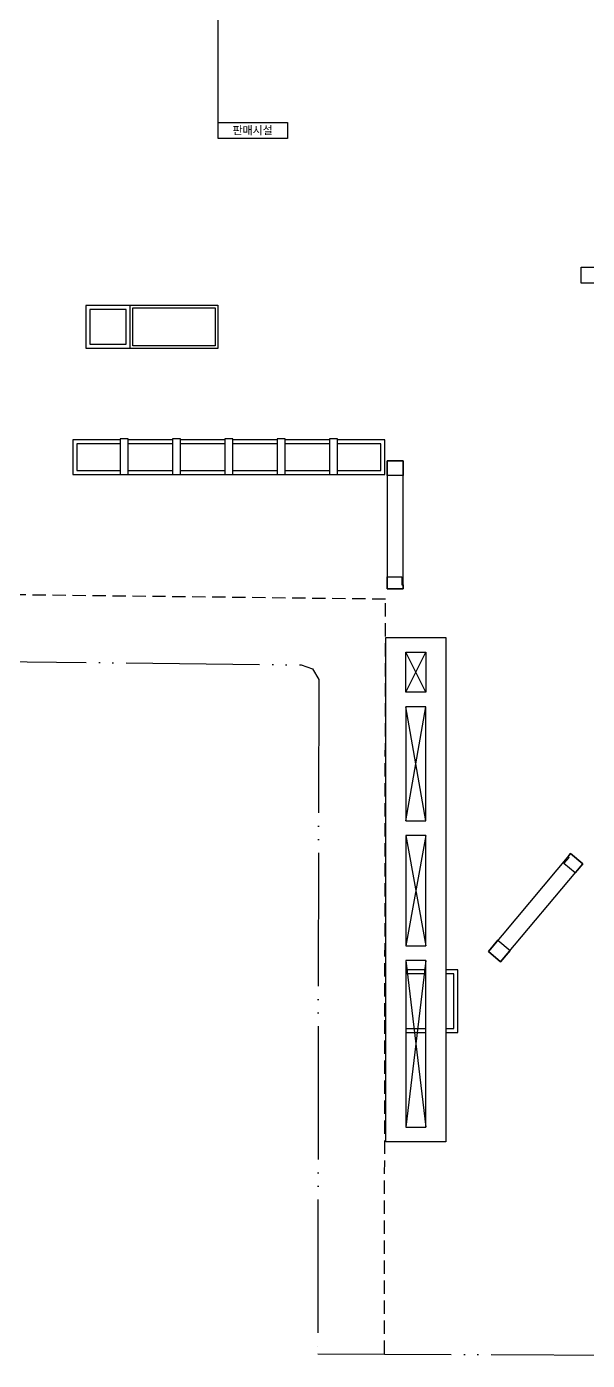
# Model space of a CAD drawing. Header units: millimetres. Extents: x -7448 to 427567, y 91657 to 341328.
# Drawn here: x 297826 to 339894, y 91657 to 191642 of the extents above; entities that cross this region are included whole.
import ezdxf
from ezdxf.enums import TextEntityAlignment as Align

# ---------------------------------------------------------------- set-up
doc = ezdxf.new("R2010")
doc.units = ezdxf.units.MM
doc.header["$LTSCALE"] = 500
doc.header["$MEASUREMENT"] = 0
doc.linetypes.add('CEN-2', pattern=[26, 20, -2, 0, -2, 0, -2])
doc.linetypes.add('HOON1', pattern=[3, 2, -1])
for name, color, linetype in [('e-plan', 9, 'CONTINUOUS'), ('e-room', 6, 'CONTINUOUS'), ('e-room-box', 7, 'CONTINUOUS')]:
    doc.layers.add(name, color=color, linetype=linetype)
doc.styles.add('돋움', font='Dotum.ttf')

# ---------------------------------------------------------------- blocks, each defined once
blk = doc.blocks.new('A$C5A682445')
at = {"layer": 'e-plan', "linetype": 'CEN-2'}
blk.add_lwpolyline([(-343809, -111602), (-96696, -114499), (-95833, -114798), (-95367, -115584), (-95446, -166137), (-517, -166635), (-517, -166635), (0, 0), (0, 0), (0, 0), (-297528, 10)], dxfattribs=at)
at = {"layer": 'e-plan', "linetype": 'HOON1'}
blk.add_lwpolyline([(-90446, -166145), (-90407, -140868), (-90357, -109573), (-343202, -106610), (-343202, -106610), (-343202, -106610), (-343202, -106610), (-343202, -106610)], dxfattribs=at)

msp = doc.modelspace()

# ---------------------------------------------------------------- linework, layer by layer
at = {"layer": 'e-plan'}
for p, q in [((326272, 141742), (327772, 144742)), ((327772, 141742), (326272, 144742)), ((326272, 132092), (327772, 140642)), ((327772, 132092), (326272, 140642)), ((326272, 130992), (327772, 122742)), ((327772, 130992), (326272, 122742)), ((326272, 121642), (327772, 109142)), ((327772, 121642), (326272, 109142))]:
    msp.add_line(p, q, dxfattribs=at)
for points in [[(305582, 167542), (305582, 170742), (302272, 170742), (302272, 167542), (305582, 167542)], [(304841, 160662), (301302, 160662), (301302, 158072), (324692, 158072), (324692, 160662), (321154, 160662)], [(304841, 160362), (301602, 160362), (301602, 158372), (304841, 158372)], [(305441, 158072), (305441, 160742), (304841, 160742), (304841, 158072)], [(308769, 160662), (305441, 160662)], [(308769, 160362), (305441, 160362)], [(309369, 158072), (309369, 160742), (308769, 160742), (308769, 158072)], [(312697, 160662), (309369, 160662)], [(312697, 160362), (309369, 160362)], [(313297, 158072), (313297, 160742), (312697, 160742), (312697, 158072)], [(316626, 160662), (313297, 160662)], [(316626, 160362), (313297, 160362)], [(317226, 158072), (317226, 160742), (316626, 160742), (316626, 158072)], [(320554, 160662), (317226, 160662)], [(320554, 160362), (317226, 160362)], [(321154, 158072), (321154, 160742), (320554, 160742), (320554, 158072)], [(321154, 158372), (324392, 158372), (324392, 160362), (321154, 160362)], [(305441, 158372), (308769, 158372)], [(309369, 158372), (312697, 158372)], [(313297, 158372), (316626, 158372)], [(317226, 158372), (320554, 158372)], [(326072, 149492), (324872, 149492), (324872, 150392), (325972, 150392), (325972, 149792), (326072, 149792), (326072, 149492)], [(338637, 129660), (339556, 128889), (338977, 128199), (338135, 128906), (338521, 129366), (338444, 129430), (338637, 129660)], [(327772, 120942), (326272, 120942)], [(327772, 120642), (326272, 120642)], [(329272, 116242), (330172, 116242), (330172, 120942), (329272, 120942)], [(329272, 116542), (329872, 116542), (329872, 120642), (329272, 120642)], [(326272, 116542), (327772, 116542)], [(326272, 116242), (327772, 116242)]]:
    msp.add_lwpolyline(points, dxfattribs=at)
for points in [[(305282, 167842), (305282, 170442), (302572, 170442), (302572, 167842)], [(305582, 170762), (312172, 170762), (312172, 167522), (305582, 167522), (305582, 170762)], [(305782, 170562), (311972, 170562), (311972, 167722), (305782, 167722)], [(326072, 157992), (324872, 157992), (324872, 159092), (326072, 159092)], [(324872, 149492), (326072, 149492), (326072, 159092), (324872, 159092)], [(324772, 145842), (329272, 145842), (329272, 108042), (324772, 108042)], [(326272, 144742), (327772, 144742), (327772, 141742), (326272, 141742)], [(326272, 132092), (327772, 132092), (327772, 140642), (326272, 140642)], [(326272, 122742), (327772, 122742), (327772, 130992), (326272, 130992)], [(332466, 122306), (333385, 121535), (339556, 128889), (338637, 129660)], [(333173, 123149), (334092, 122377), (333385, 121535), (332466, 122306)], [(326272, 109142), (327772, 109142), (327772, 121642), (326272, 121642)]]:
    msp.add_lwpolyline(points, close=True, dxfattribs=at)
at = {"layer": 'e-room-box'}
msp.add_line((312191, 184466), (312191, 200230), dxfattribs=at)
for points in [[(317391, 183266), (312191, 183266), (312191, 184466), (317391, 184466)], [(344620, 172423), (339420, 172423), (339420, 173623), (344620, 173623)]]:
    msp.add_lwpolyline(points, close=True, dxfattribs=at)

# ---------------------------------------------------------------- block references
at = {"layer": 'e-plan'}
msp.add_blockref('A$C5A682445', (415112, 258292), dxfattribs=at)

# ---------------------------------------------------------------- texts
at = {"layer": 'e-room', "style": '돋움'}
msp.add_text('판매시설', height=600, dxfattribs=at).set_placement((314781, 183866), align=Align.MIDDLE_CENTER)

doc.saveas('drawing.dxf')
